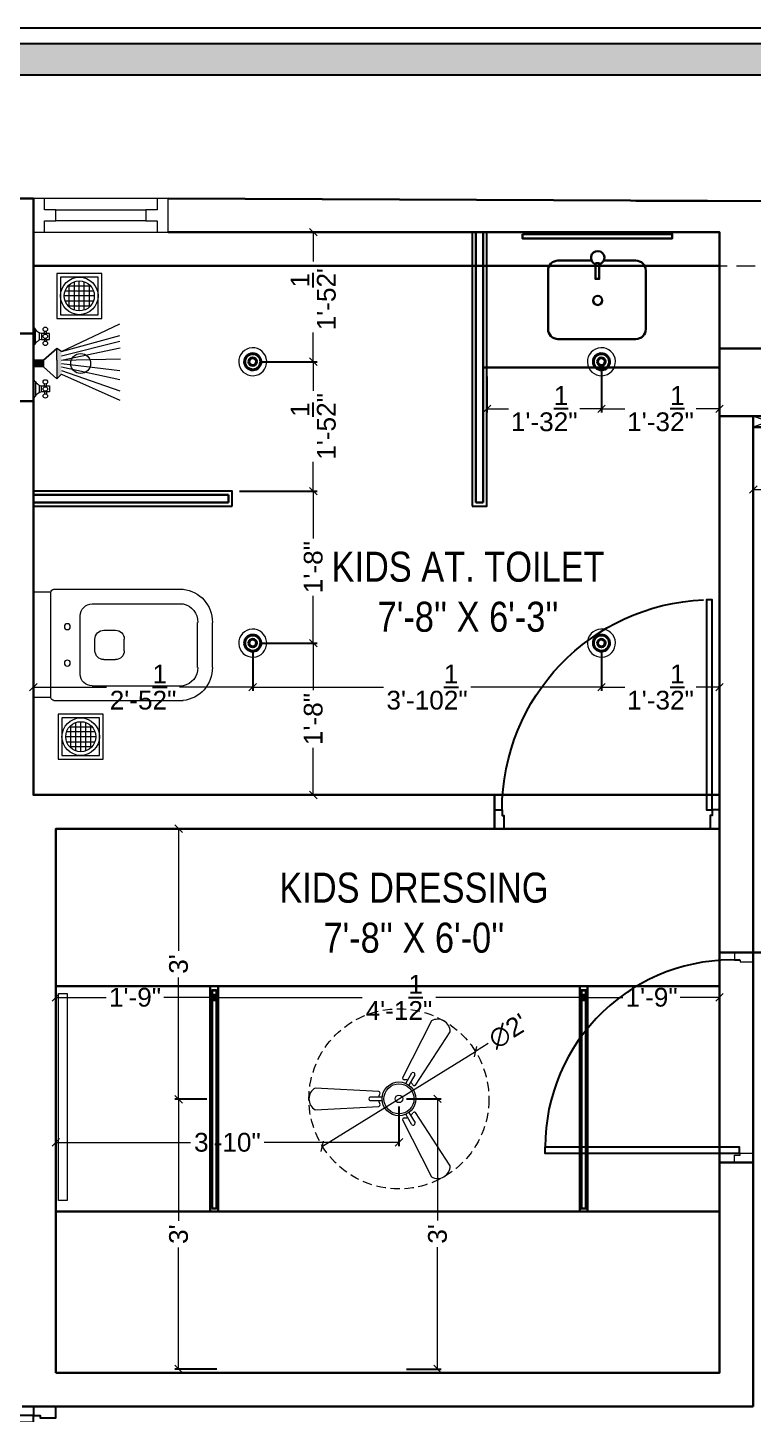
# Model space of a CAD drawing. Header units: millimetres. Extents: x 56222 to 3066687, y -650199 to -121287.
# Drawn here: x 129212.5 to 129309.3, y -185277.5 to -185092.7 of the extents above; entities that cross this region are included whole.
import ezdxf

# ---------------------------------------------------------------- set-up
doc = ezdxf.new("R2010")
doc.units = ezdxf.units.MM
doc.header["$MEASUREMENT"] = 0
doc.header["$PDMODE"] = 35
doc.linetypes.add('DASHED', pattern=[0.75, 0.5, -0.25])
doc.linetypes.add('DASHED2', pattern=[0.375, 0.25, -0.125])
doc.layers.get('Defpoints').update_dxf_attribs({"color": 220})
for name, color, linetype in [('AR DOOR', 40, 'Continuous'), ('AR ELE-5', 134, 'Continuous'), ('SANIT', 232, 'Continuous')]:
    doc.layers.add(name, color=color, linetype=linetype)
for name, color, linetype, lineweight in [('COLUMN', 1, 'Continuous', 30), ('dim05', 1, 'Continuous', 13), ('Electrical', 84, 'Continuous', 30), ('ELEVATION ( SPIRAL STAIR )', 250, 'Continuous', 9), ('FIRST FLOOR', 7, 'Continuous', 9), ('FIRST FLOOR ( DW_RAIL )', 7, 'Continuous', 9), ('FIRST FLOOR ( TEXT )', 7, 'Continuous', 9), ('FIRST FLOOR_( PLine )_', 251, 'Continuous', 30), ('FURNITURE', 32, 'Continuous', 9), ('GF FALSE CEILING', 6, 'Continuous', 35), ('GROUND FLOOR', 7, 'Continuous', 9), ('Labelling', 1, 'Continuous', 25), ('NAME PLATE', 7, 'Continuous', 25), ('UTILITY', 48, 'Continuous', 9), ('wall', 7, 'Continuous', 30), ('XX~SLAB ( BEAM )~ ( DIM )', 7, 'Continuous', 9)]:
    doc.layers.add(name, color=color, linetype=linetype, lineweight=lineweight)
doc.layers.add('XX~SLAB ( PLINE )', color=251, linetype='Continuous', plot=False)
doc.styles.add('Arial', font='arial.ttf')
doc.styles.add('KATHA', font='swissc.ttf')
doc.styles.get("Standard").update_dxf_attribs({"font": 'arial.ttf', "height": 6})
doc.dimstyles.new('ISO-25', dxfattribs={"dimtxt": 2.5, "dimasz": 1, "dimexe": 0.5, "dimexo": 1, "dimtad": 0, "dimdec": 1, "dimlunit": 4, "dimtxsty": 'Standard', "dimblk": 'OBLIQUE', "dimcen": 2.5, "dimclrd": 1, "dimclre": 1, "dimclrt": 5, "dimadec": 0, "dimazin": 0, "dimtfac": 1, "dimtdec": 1, "dimtmove": 0, "dimatfit": 3, "dimfxl": 1, "dimlwd": -1, "dimarcsym": 0})

# ---------------------------------------------------------------- blocks, each defined once
blk = doc.blocks.new('LAYOUT FILE')
at = {"layer": 'NAME PLATE', "true_color": 0xd39e00}
h = blk.add_hatch(color=42, dxfattribs=at)
h.paths.add_polyline_path([(3346889.83, -513806.18), (3346889.83, -514260.7), (3347535.56, -514260.7), (3347535.56, -513806.18)])
h.paths.add_polyline_path([(3346894.36, -513810.71), (3347531.03, -513810.71), (3347531.03, -514256.17), (3346894.36, -514256.17)], flags=16)
at = {"layer": 'NAME PLATE', "color": 42, "true_color": 0xd39e00}
for points in [[(3346887.56, -513803.91), (3347537.83, -513803.91), (3347537.83, -514262.96), (3346887.56, -514262.96)], [(3346889.83, -513806.18), (3347535.56, -513806.18), (3347535.56, -514260.7), (3346889.83, -514260.7)], [(3346894.36, -513810.71), (3347531.03, -513810.71), (3347531.03, -514256.17), (3346894.36, -514256.17)]]:
    blk.add_lwpolyline(points, close=True, dxfattribs=at)
blk = doc.blocks.new('*U19')
for points in [[(-1160, 0), (-1120, 0), (-1120, 30), (-1110, 30), (-1110, 100), (-1160, 100)], [(40, 0), (0, 0), (0, 30), (-10, 30), (-10, 100), (40, 100)], [(0, 0), (0, -1120), (-30, -1120), (-30, 0)]]:
    blk.add_lwpolyline(points, close=True)
at = {"layer": 'AR ELE-5', "linetype": 'ByBlock', "ltscale": 15}
blk.add_arc((1.6, 0.7), 1121.6, 180.03474, 267.62699, dxfattribs=at)
blk = doc.blocks.new('*U18')
for points in [[(0, 0), (0, 1120), (-30, 1120), (-30, 0)], [(40, 0), (0, 0), (0, -30), (-10, -30), (-10, -100), (40, -100)], [(-1160, 0), (-1120, 0), (-1120, -30), (-1110, -30), (-1110, -100), (-1160, -100)]]:
    blk.add_lwpolyline(points, close=True)
at = {"layer": 'AR ELE-5', "linetype": 'ByBlock', "ltscale": 15}
blk.add_arc((1.6, -0.7), 1121.6, 92.37301, 179.96526, dxfattribs=at)
blk = doc.blocks.new('KIDS')
at = {"layer": 'FURNITURE', "color": 9, "lineweight": 5, "true_color": 0xc7c8ca}
for p, q in [((134679.9, -183424.79), (134681.4, -183428.79)), ((134681.4, -183424.79), (134679.9, -183428.79))]:
    blk.add_line(p, q, dxfattribs=at)
at = {"layer": 'FURNITURE', "color": 9, "lineweight": 30, "true_color": 0xc7c8ca}
for p, q in [((134681.4, -183424.79), (134681.4, -183428.79)), ((134751.4, -183428.79), (134751.4, -183427.79)), ((134751.4, -183428.79), (134779.4, -183428.79))]:
    blk.add_line(p, q, dxfattribs=at)
blk = doc.blocks.new('_Oblique')
at = {"layer": 'wall', "color": 0, "lineweight": -2}
blk.add_line((-0.5, -0.5), (0.5, 0.5), dxfattribs=at)
blk = doc.blocks.new('*D197')
at = {"layer": 'Defpoints', "color": 0, "lineweight": 30, "transparency": 16777216}
for p in [(129309.29, -185154.25), (129309.29, -185163.48), (129337.8, -185168.8)]:
    blk.add_point(p, dxfattribs=at)
at = {"layer": 'dim05', "color": 1, "linetype": 'Continuous', "lineweight": -2, "transparency": 16777216}
for p, q in [((129309.29, -185162.48), (129309.29, -185153.75)), ((129337.8, -185167.8), (129337.8, -185153.75))]:
    blk.add_line(p, q, dxfattribs=at)
at = {"layer": 'dim05', "color": 1, "linetype": 'Continuous', "transparency": 16777216}
for p, q in [((129309.29, -185154.25), (129319.58, -185154.25)), ((129337.8, -185154.25), (129327.52, -185154.25))]:
    blk.add_line(p, q, dxfattribs=at)
at = {"layer": 'dim05', "color": 1, "transparency": 16777216, "rotation": 180}
blk.add_blockref('_Oblique', (129309.29, -185154.25), dxfattribs=at)
at = {"layer": 'dim05', "color": 1, "transparency": 16777216}
blk.add_blockref('_Oblique', (129337.8, -185154.25), dxfattribs=at)
at = {"layer": 'dim05', "color": 5, "lineweight": 25, "transparency": 16777216, "insert": (129323.55, -185154.25), "char_height": 2.5, "attachment_point": 5, "style": 'Arial'}
blk.add_mtext('2\'-5"', dxfattribs=at)
blk = doc.blocks.new('A$C07311617')
at = {"layer": 'UTILITY', "true_color": 0xc7c8ca}
h = blk.add_hatch(color=9, dxfattribs=at)
h.paths.add_polyline_path([(-3.13, 2.02), (-3.13, 0), (-3.74, 0), (-3.74, 0.46), (-3.74, 1.42)])
h.paths.add_polyline_path([(-3.13, 0), (-3.13, -0.46), (-3.13, -2.02), (-3.74, -1.59), (-3.74, -0.46), (-3.74, 0)])
h = blk.add_hatch(color=9, dxfattribs=at)
h.paths.add_polyline_path([(0, 0.46), (0, 0), (-1.35, 0), (-1.35, 0.46)])
h.paths.add_polyline_path([(0, 0), (0, -0.46), (-1.35, -0.46), (-1.35, 0)])
at = {"layer": 'UTILITY', "color": 9, "true_color": 0xc7c8ca}
for p, q in [((-3.74, 1.42), (-11.52, 4.9)), ((-1.74, 3.79), (-1.74, 4.05)), ((-1.47, 3.79), (-1.47, 4.05)), ((-0.8, 3.9), (-0.8, 2.88)), ((-0.27, 2.44), (-0.27, 4.33)), ((-3.74, 0.94), (-11.52, 3.66)), ((-3.74, 0.46), (-11.52, 2.15)), ((-3.13, 2.02), (-3.74, 1.42)), ((-3.13, -0.46), (-3.13, 2.02)), ((-1.35, 0.46), (-3.13, 2.02)), ((-1.74, 2.99), (-1.74, 2.72)), ((-1.47, 2.99), (-1.47, 2.72)), ((-3.74, 0), (-11.52, 0.93)), ((-3.13, 0.46), (-3.13, 1.42)), ((-1.35, -0.46), (-1.35, 0.46)), ((-1.35, 0.46), (0, 0.46)), ((0, -0.46), (0, 0.46)), ((-3.74, -0.46), (-11.62, -0.61)), ((-3.74, -0.46), (-11.57, -2.09)), ((-3.74, -1.03), (-11.52, -2.96)), ((-3.74, -1.59), (-11.52, -5.3)), ((-3.74, -1.59), (-11.52, -3.73)), ((-3.74, -1.59), (-3.13, -2.02)), ((-3.13, -0.46), (-3.13, -2.02)), ((-1.35, -0.46), (-3.13, -2.02)), ((-1.35, -0.46), (0, -0.46)), ((-1.74, -3.22), (-1.74, -2.95)), ((-1.47, -3.22), (-1.47, -2.95)), ((-0.8, -4.13), (-0.8, -3.11)), ((-0.27, -2.68), (-0.27, -4.56)), ((-1.74, -4.02), (-1.74, -4.29)), ((-1.47, -4.02), (-1.47, -4.29))]:
    blk.add_line(p, q, dxfattribs=at)
for points in [[(-1.07, 2.99), (-2.14, 2.99), (-2.14, 3.79), (-1.07, 3.79)], [(-1.07, -3.22), (-2.14, -3.22), (-2.14, -4.02), (-1.07, -4.02)]]:
    blk.add_lwpolyline(points, close=True, dxfattribs=at)
for points in [[(-1.35, 0.46), (-3.13, 2.02)], [(-3.13, -2.02), (-1.35, -0.46)]]:
    blk.add_lwpolyline(points, dxfattribs=at)
for centre, radius in [((-1.6, 4.32), 0.298), ((-1.6, 3.39), 0.298), ((-1.6, 2.45), 0.298), ((-6.31, 0), 1.33), ((-1.6, -2.69), 0.298), ((-1.6, -3.62), 0.298), ((-1.6, -4.55), 0.298)]:
    blk.add_circle(centre, radius, dxfattribs=at)
for centre, start, end in [((-1.47, 5.26), 285.2551, 344.7449), ((-1.47, 1.52), 15.2551, 74.7449), ((-1.47, -1.75), 285.2551, 344.7449), ((-1.47, -5.49), 15.2551, 74.7449)]:
    blk.add_arc(centre, 1.52, start, end, dxfattribs=at)
blk = doc.blocks.new('NAHNYsquare')
at = {"color": 9, "lineweight": 15, "true_color": 0xc7c8ca}
for p, q in [((4.49, -1.65), (1.51, -1.65)), ((1.67, -4.48), (1.67, -1.49)), ((2.33, -4.87), (2.33, -1.1)), ((3, -0.99), (3, -4.99)), ((3.67, -4.87), (3.67, -1.1)), ((4.33, -4.48), (4.33, -1.49)), ((5, -2.99), (1, -2.99)), ((4.89, -2.32), (1.11, -2.32)), ((4.89, -3.65), (1.11, -3.65)), ((4.49, -4.32), (1.51, -4.32))]:
    blk.add_line(p, q, dxfattribs=at)
for points in [[(0, -5.99), (6, -5.99), (6, 0.01), (0, 0.01)], [(0.5, -5.49), (5.5, -5.49), (5.5, -0.49), (0.5, -0.49)]]:
    blk.add_lwpolyline(points, close=True, dxfattribs=at)
for radius in [2.5, 2]:
    blk.add_circle((3, -2.99), radius, dxfattribs=at)
blk = doc.blocks.new('A$C3EC62B37')
at = {"layer": 'FURNITURE', "color": 9, "linetype": 'ByBlock', "lineweight": -2, "true_color": 0xc7c8ca}
for p, q in [((-22.24, 23.87), (-16.24, 23.87)), ((-22.24, 21.91), (-16.24, 21.91)), ((-26.65, 2.74), (-26.65, 19.96)), ((-24.7, 7.83), (-24.7, 19.96)), ((-13.78, 7.83), (-13.78, 19.96)), ((-11.83, 2.74), (-11.83, 19.96)), ((-20.02, 12.13), (-18.46, 12.13)), ((-21.2, 9.39), (-21.2, 10.96)), ((-17.28, 9.39), (-17.28, 10.96)), ((-20.02, 8.22), (-18.46, 8.22)), ((-23.13, 6.26), (-15.35, 6.26)), ((-26.26, 2.35), (-12.22, 2.35)), ((-26.26, 2.35), (-26.26, 0)), ((-12.22, 2.35), (-12.22, 0)), ((-26.26, 0), (-12.22, 0)), ((-26.26, 0), (-12.22, 0))]:
    blk.add_line(p, q, dxfattribs=at)
for centre in [(-21.66, 4.53), (-16.81, 4.53)]:
    blk.add_circle(centre, 0.391, dxfattribs=at)
for centre, radius, start, end in [((-22.31, 19.5), 4.37, 89.0873, 174.0395), ((-16.17, 19.5), 4.37, 5.9605, 90.9127), ((-22.31, 19.48), 2.44, 88.437, 168.6348), ((-16.17, 19.48), 2.44, 11.3652, 91.563), ((-20.02, 10.96), 1.17, 90, 180), ((-18.46, 10.96), 1.17, 0, 90), ((-20.02, 9.39), 1.17, 180, 270), ((-18.46, 9.39), 1.17, 270, 0), ((-23.13, 7.83), 1.57, 180, 270), ((-15.35, 7.83), 1.57, 270, 0), ((-26.26, 2.74), 0.391, 180, 270), ((-12.22, 2.74), 0.391, 270, 0)]:
    blk.add_arc(centre, radius, start, end, dxfattribs=at)
blk = doc.blocks.new('asaasd')
at = {"layer": 'Electrical', "color": 5, "lineweight": 5, "ltscale": 8}
blk.add_ellipse((4539.27, 3683.15), major_axis=(1.69, -1.84), ratio=1, start_param=-0.785398, end_param=5.497787, dxfattribs=at)
at = {"layer": 'Electrical', "color": 5, "ltscale": 8}
for major_axis, start_param, end_param in [((1.02, -1.1), -0.785398, 5.497787), ((-1.01, -0.93), 0.785398, 7.068583), ((-0.544, -0.501), 0.785398, 7.068583), ((-0.453, -0.417), 0.785398, 7.068583)]:
    blk.add_ellipse((4539.27, 3683.15), major_axis=major_axis, ratio=1, start_param=start_param, end_param=end_param, dxfattribs=at)
blk = doc.blocks.new('*D234')
at = {"layer": 'Defpoints', "color": 0, "lineweight": 30, "transparency": 16777216}
for p in [(129242.54, -185119.96), (129250.62, -185119.96), (129242.54, -185137.22)]:
    blk.add_point(p, dxfattribs=at)
at = {"layer": 'dim05', "color": 1, "linetype": 'Continuous', "lineweight": -2, "transparency": 16777216}
for p, q in [((129243.54, -185119.96), (129251.12, -185119.96)), ((129243.54, -185137.22), (129251.12, -185137.22))]:
    blk.add_line(p, q, dxfattribs=at)
at = {"layer": 'dim05', "color": 1, "linetype": 'Continuous', "transparency": 16777216}
for p, q in [((129250.62, -185119.96), (129250.62, -185123.85)), ((129250.62, -185137.22), (129250.62, -185133.33))]:
    blk.add_line(p, q, dxfattribs=at)
at = {"layer": 'dim05', "color": 1, "transparency": 16777216}
for p, rotation in [((129250.62, -185119.96), 90), ((129250.62, -185137.22), 270)]:
    blk.add_blockref('_Oblique', p, dxfattribs=dict(at, rotation=rotation))
at = {"layer": 'dim05', "color": 5, "lineweight": 25, "transparency": 16777216, "insert": (129250.62, -185128.59), "char_height": 2.5, "attachment_point": 5, "rotation": 90, "style": 'Arial'}
blk.add_mtext('1\'-5{\\H1x;\\S1/2;}"', dxfattribs=at)
blk = doc.blocks.new('*D235')
at = {"layer": 'Defpoints', "color": 0, "lineweight": 30, "transparency": 16777216}
for p in [(129242.54, -185137.22), (129239.8, -185154.47), (129250.62, -185154.47)]:
    blk.add_point(p, dxfattribs=at)
at = {"layer": 'dim05', "color": 1, "linetype": 'Continuous', "lineweight": -2, "transparency": 16777216}
for p, q in [((129243.54, -185137.22), (129251.12, -185137.22)), ((129240.8, -185154.47), (129251.12, -185154.47))]:
    blk.add_line(p, q, dxfattribs=at)
at = {"layer": 'dim05', "color": 1, "linetype": 'Continuous', "transparency": 16777216}
for p, q in [((129250.62, -185137.22), (129250.62, -185141.1)), ((129250.62, -185154.47), (129250.62, -185150.58))]:
    blk.add_line(p, q, dxfattribs=at)
at = {"layer": 'dim05', "color": 1, "transparency": 16777216}
for p, rotation in [((129250.62, -185137.22), 90), ((129250.62, -185154.47), 270)]:
    blk.add_blockref('_Oblique', p, dxfattribs=dict(at, rotation=rotation))
at = {"layer": 'dim05', "color": 5, "lineweight": 25, "transparency": 16777216, "insert": (129250.62, -185145.84), "char_height": 2.5, "attachment_point": 5, "rotation": 90, "style": 'Arial'}
blk.add_mtext('1\'-5{\\H1x;\\S1/2;}"', dxfattribs=at)
blk = doc.blocks.new('*D236')
at = {"layer": 'Defpoints', "color": 0, "lineweight": 30, "transparency": 16777216}
for p in [(129242.54, -185174.72), (129242.54, -185194.96), (129250.62, -185194.96)]:
    blk.add_point(p, dxfattribs=at)
at = {"layer": 'dim05', "color": 1, "linetype": 'Continuous', "lineweight": -2, "transparency": 16777216}
for p, q in [((129243.54, -185174.72), (129251.12, -185174.72)), ((129243.54, -185194.96), (129251.12, -185194.96))]:
    blk.add_line(p, q, dxfattribs=at)
at = {"layer": 'dim05', "color": 1, "linetype": 'Continuous', "transparency": 16777216}
for p, q in [((129250.62, -185174.72), (129250.62, -185181.01)), ((129250.62, -185194.96), (129250.62, -185188.67))]:
    blk.add_line(p, q, dxfattribs=at)
at = {"layer": 'dim05', "color": 1, "transparency": 16777216}
for p, rotation in [((129250.62, -185174.72), 90), ((129250.62, -185194.96), 270)]:
    blk.add_blockref('_Oblique', p, dxfattribs=dict(at, rotation=rotation))
at = {"layer": 'dim05', "color": 5, "lineweight": 25, "transparency": 16777216, "insert": (129250.62, -185184.84), "char_height": 2.5, "attachment_point": 5, "rotation": 90, "style": 'Arial'}
blk.add_mtext('1\'-8"', dxfattribs=at)
blk = doc.blocks.new('*D237')
at = {"layer": 'Defpoints', "color": 0, "lineweight": 30, "transparency": 16777216}
for p in [(129213.29, -185174.96), (129242.54, -185174.72), (129213.29, -185180.59)]:
    blk.add_point(p, dxfattribs=at)
at = {"layer": 'dim05', "color": 1, "linetype": 'Continuous', "lineweight": -2, "transparency": 16777216}
for p, q in [((129213.29, -185175.96), (129213.29, -185181.09)), ((129242.54, -185175.72), (129242.54, -185181.09))]:
    blk.add_line(p, q, dxfattribs=at)
at = {"layer": 'dim05', "color": 1, "linetype": 'Continuous', "transparency": 16777216}
for p, q in [((129213.29, -185180.59), (129223.04, -185180.59)), ((129242.54, -185180.59), (129232.8, -185180.59))]:
    blk.add_line(p, q, dxfattribs=at)
at = {"layer": 'dim05', "color": 1, "transparency": 16777216, "rotation": 180}
blk.add_blockref('_Oblique', (129213.29, -185180.59), dxfattribs=at)
at = {"layer": 'dim05', "color": 1, "transparency": 16777216}
blk.add_blockref('_Oblique', (129242.54, -185180.59), dxfattribs=at)
at = {"layer": 'dim05', "color": 5, "lineweight": 25, "transparency": 16777216, "insert": (129227.92, -185180.59), "char_height": 2.5, "attachment_point": 5, "style": 'Arial'}
blk.add_mtext('2\'-5{\\H1x;\\S1/2;}"', dxfattribs=at)
blk = doc.blocks.new('*D238')
at = {"layer": 'Defpoints', "color": 0, "lineweight": 30, "transparency": 16777216}
for p in [(129242.54, -185174.72), (129289.04, -185174.72), (129289.04, -185180.59)]:
    blk.add_point(p, dxfattribs=at)
at = {"layer": 'dim05', "color": 1, "linetype": 'Continuous', "lineweight": -2, "transparency": 16777216}
for p, q in [((129242.54, -185175.72), (129242.54, -185181.09)), ((129289.04, -185175.72), (129289.04, -185181.09))]:
    blk.add_line(p, q, dxfattribs=at)
at = {"layer": 'dim05', "color": 1, "linetype": 'Continuous', "transparency": 16777216}
for p, q in [((129242.54, -185180.59), (129259.96, -185180.59)), ((129289.04, -185180.59), (129271.62, -185180.59))]:
    blk.add_line(p, q, dxfattribs=at)
at = {"layer": 'dim05', "color": 1, "transparency": 16777216, "rotation": 180}
blk.add_blockref('_Oblique', (129242.54, -185180.59), dxfattribs=at)
at = {"layer": 'dim05', "color": 1, "transparency": 16777216}
blk.add_blockref('_Oblique', (129289.04, -185180.59), dxfattribs=at)
at = {"layer": 'dim05', "color": 5, "lineweight": 25, "transparency": 16777216, "insert": (129265.79, -185180.59), "char_height": 2.5, "attachment_point": 5, "style": 'Arial'}
blk.add_mtext('3\'-10{\\H1x;\\S1/2;}"', dxfattribs=at)
blk = doc.blocks.new('*D239')
at = {"layer": 'Defpoints', "color": 0, "lineweight": 30, "transparency": 16777216}
for p in [(129289.04, -185174.72), (129304.79, -185174.72), (129304.79, -185180.59)]:
    blk.add_point(p, dxfattribs=at)
at = {"layer": 'dim05', "color": 1, "linetype": 'Continuous', "lineweight": -2, "transparency": 16777216}
for p, q in [((129289.04, -185175.72), (129289.04, -185181.09)), ((129304.79, -185175.72), (129304.79, -185181.09))]:
    blk.add_line(p, q, dxfattribs=at)
at = {"layer": 'dim05', "color": 1, "linetype": 'Continuous', "transparency": 16777216}
for p, q in [((129289.04, -185180.59), (129292.17, -185180.59)), ((129304.79, -185180.59), (129301.66, -185180.59))]:
    blk.add_line(p, q, dxfattribs=at)
at = {"layer": 'dim05', "color": 1, "transparency": 16777216, "rotation": 180}
blk.add_blockref('_Oblique', (129289.04, -185180.59), dxfattribs=at)
at = {"layer": 'dim05', "color": 1, "transparency": 16777216}
blk.add_blockref('_Oblique', (129304.79, -185180.59), dxfattribs=at)
at = {"layer": 'dim05', "color": 5, "lineweight": 25, "transparency": 16777216, "insert": (129296.92, -185180.59), "char_height": 2.5, "attachment_point": 5, "style": 'Arial'}
blk.add_mtext('1\'-3{\\H1x;\\S1/2;}"', dxfattribs=at)
blk = doc.blocks.new('*D240')
at = {"layer": 'Defpoints', "color": 0, "lineweight": 30, "transparency": 16777216}
for p in [(129239.8, -185154.47), (129242.54, -185174.72), (129250.62, -185174.72)]:
    blk.add_point(p, dxfattribs=at)
at = {"layer": 'dim05', "color": 1, "linetype": 'Continuous', "lineweight": -2, "transparency": 16777216}
for p, q in [((129240.8, -185154.47), (129251.12, -185154.47)), ((129243.54, -185174.72), (129251.12, -185174.72))]:
    blk.add_line(p, q, dxfattribs=at)
at = {"layer": 'dim05', "color": 1, "linetype": 'Continuous', "transparency": 16777216}
for p, q in [((129250.62, -185154.47), (129250.62, -185160.76)), ((129250.62, -185174.72), (129250.62, -185168.42))]:
    blk.add_line(p, q, dxfattribs=at)
at = {"layer": 'dim05', "color": 1, "transparency": 16777216}
for p, rotation in [((129250.62, -185154.47), 90), ((129250.62, -185174.72), 270)]:
    blk.add_blockref('_Oblique', p, dxfattribs=dict(at, rotation=rotation))
at = {"layer": 'dim05', "color": 5, "lineweight": 25, "transparency": 16777216, "insert": (129250.62, -185164.59), "char_height": 2.5, "attachment_point": 5, "rotation": 90, "style": 'Arial'}
blk.add_mtext('1\'-8"', dxfattribs=at)
blk = doc.blocks.new('*D241')
at = {"layer": 'Defpoints', "color": 0, "lineweight": 30, "transparency": 16777216}
for p in [(129289.04, -185137.22), (129273.78, -185138.21), (129289.04, -185143.49)]:
    blk.add_point(p, dxfattribs=at)
at = {"layer": 'dim05', "color": 1, "linetype": 'Continuous', "lineweight": -2, "transparency": 16777216}
for p, q in [((129289.04, -185138.22), (129289.04, -185143.99)), ((129273.78, -185139.21), (129273.78, -185143.99))]:
    blk.add_line(p, q, dxfattribs=at)
at = {"layer": 'dim05', "color": 1, "linetype": 'Continuous', "transparency": 16777216}
for p, q in [((129273.78, -185143.49), (129276.67, -185143.49)), ((129289.04, -185143.49), (129286.15, -185143.49))]:
    blk.add_line(p, q, dxfattribs=at)
at = {"layer": 'dim05', "color": 1, "transparency": 16777216, "rotation": 180}
blk.add_blockref('_Oblique', (129273.78, -185143.49), dxfattribs=at)
at = {"layer": 'dim05', "color": 1, "transparency": 16777216}
blk.add_blockref('_Oblique', (129289.04, -185143.49), dxfattribs=at)
at = {"layer": 'dim05', "color": 5, "lineweight": 25, "transparency": 16777216, "insert": (129281.41, -185143.49), "char_height": 2.5, "attachment_point": 5, "style": 'Arial'}
blk.add_mtext('1\'-3{\\H1x;\\S1/2;}"', dxfattribs=at)
blk = doc.blocks.new('*D242')
at = {"layer": 'Defpoints', "color": 0, "lineweight": 30, "transparency": 16777216}
for p in [(129289.04, -185137.22), (129304.79, -185137.97), (129304.79, -185143.49)]:
    blk.add_point(p, dxfattribs=at)
at = {"layer": 'dim05', "color": 1, "linetype": 'Continuous', "lineweight": -2, "transparency": 16777216}
for p, q in [((129289.04, -185138.22), (129289.04, -185143.99)), ((129304.79, -185138.97), (129304.79, -185143.99))]:
    blk.add_line(p, q, dxfattribs=at)
at = {"layer": 'dim05', "color": 1, "linetype": 'Continuous', "transparency": 16777216}
for p, q in [((129289.04, -185143.49), (129292.17, -185143.49)), ((129304.79, -185143.49), (129301.66, -185143.49))]:
    blk.add_line(p, q, dxfattribs=at)
at = {"layer": 'dim05', "color": 1, "transparency": 16777216, "rotation": 180}
blk.add_blockref('_Oblique', (129289.04, -185143.49), dxfattribs=at)
at = {"layer": 'dim05', "color": 1, "transparency": 16777216}
blk.add_blockref('_Oblique', (129304.79, -185143.49), dxfattribs=at)
at = {"layer": 'dim05', "color": 5, "lineweight": 25, "transparency": 16777216, "insert": (129296.92, -185143.49), "char_height": 2.5, "attachment_point": 5, "style": 'Arial'}
blk.add_mtext('1\'-3{\\H1x;\\S1/2;}"', dxfattribs=at)
blk = doc.blocks.new('*D279')
at = {"layer": 'Defpoints', "color": 0, "lineweight": 30, "transparency": 16777216}
for p in [(129237.41, -185220.46), (129237.41, -185221.93), (129216.29, -185228.22)]:
    blk.add_point(p, dxfattribs=at)
at = {"layer": 'dim05', "color": 1, "linetype": 'Continuous', "lineweight": -2, "transparency": 16777216}
for p, q in [((129216.29, -185227.22), (129216.29, -185221.43)), ((129237.41, -185221.46), (129237.41, -185222.43))]:
    blk.add_line(p, q, dxfattribs=at)
at = {"layer": 'dim05', "color": 1, "linetype": 'Continuous', "transparency": 16777216}
for p, q in [((129216.29, -185221.93), (129223.02, -185221.93)), ((129237.41, -185221.93), (129230.68, -185221.93))]:
    blk.add_line(p, q, dxfattribs=at)
at = {"layer": 'dim05', "color": 1, "transparency": 16777216, "rotation": 180}
blk.add_blockref('_Oblique', (129216.29, -185221.93), dxfattribs=at)
at = {"layer": 'dim05', "color": 1, "transparency": 16777216}
blk.add_blockref('_Oblique', (129237.41, -185221.93), dxfattribs=at)
at = {"layer": 'dim05', "color": 5, "lineweight": 25, "transparency": 16777216, "insert": (129226.85, -185221.93), "char_height": 2.5, "attachment_point": 5, "style": 'Arial'}
blk.add_mtext('1\'-9"', dxfattribs=at)
blk = doc.blocks.new('*D280')
at = {"layer": 'Defpoints', "color": 0, "lineweight": 30, "transparency": 16777216}
for p in [(129304.79, -185215.96), (129286.67, -185220.46), (129286.67, -185221.93)]:
    blk.add_point(p, dxfattribs=at)
at = {"layer": 'dim05', "color": 1, "linetype": 'Continuous', "lineweight": -2, "transparency": 16777216}
for p, q in [((129304.79, -185216.96), (129304.79, -185222.43)), ((129286.67, -185221.46), (129286.67, -185222.43))]:
    blk.add_line(p, q, dxfattribs=at)
at = {"layer": 'dim05', "color": 1, "linetype": 'Continuous', "transparency": 16777216}
for p, q in [((129286.67, -185221.93), (129291.9, -185221.93)), ((129304.79, -185221.93), (129299.56, -185221.93))]:
    blk.add_line(p, q, dxfattribs=at)
at = {"layer": 'dim05', "color": 1, "transparency": 16777216, "rotation": 180}
blk.add_blockref('_Oblique', (129286.67, -185221.93), dxfattribs=at)
at = {"layer": 'dim05', "color": 1, "transparency": 16777216}
blk.add_blockref('_Oblique', (129304.79, -185221.93), dxfattribs=at)
at = {"layer": 'dim05', "color": 5, "lineweight": 25, "transparency": 16777216, "insert": (129295.73, -185221.93), "char_height": 2.5, "attachment_point": 5, "style": 'Arial'}
blk.add_mtext('1\'-9"', dxfattribs=at)
blk = doc.blocks.new('*D281')
at = {"layer": 'Defpoints', "color": 0, "lineweight": 30, "transparency": 16777216}
for p in [(129237.41, -185220.46), (129286.67, -185220.46), (129286.67, -185221.93)]:
    blk.add_point(p, dxfattribs=at)
at = {"layer": 'dim05', "color": 1, "linetype": 'Continuous', "lineweight": -2, "transparency": 16777216}
for p, q in [((129237.41, -185221.46), (129237.41, -185222.43)), ((129286.67, -185221.46), (129286.67, -185222.43))]:
    blk.add_line(p, q, dxfattribs=at)
at = {"layer": 'dim05', "color": 1, "linetype": 'Continuous', "transparency": 16777216}
for p, q in [((129237.41, -185221.93), (129257.13, -185221.93)), ((129286.67, -185221.93), (129266.95, -185221.93))]:
    blk.add_line(p, q, dxfattribs=at)
at = {"layer": 'dim05', "color": 1, "transparency": 16777216, "rotation": 180}
blk.add_blockref('_Oblique', (129237.41, -185221.93), dxfattribs=at)
at = {"layer": 'dim05', "color": 1, "transparency": 16777216}
blk.add_blockref('_Oblique', (129286.67, -185221.93), dxfattribs=at)
at = {"layer": 'dim05', "color": 5, "lineweight": 25, "transparency": 16777216, "insert": (129262.04, -185221.93), "char_height": 2.5, "attachment_point": 5, "style": 'Arial'}
blk.add_mtext('4\'-1{\\H1x;\\S1/2;}"', dxfattribs=at)
blk = doc.blocks.new('*D282')
at = {"layer": 'Defpoints', "color": 0, "lineweight": 30, "transparency": 16777216}
for p in [(129237.42, -185235.52), (129232.66, -185271.46), (129238.78, -185271.46)]:
    blk.add_point(p, dxfattribs=at)
at = {"layer": 'dim05', "color": 1, "linetype": 'Continuous', "lineweight": -2, "transparency": 16777216}
for p, q in [((129236.42, -185235.52), (129232.16, -185235.52)), ((129237.78, -185271.46), (129232.16, -185271.46))]:
    blk.add_line(p, q, dxfattribs=at)
at = {"layer": 'dim05', "color": 1, "linetype": 'Continuous', "transparency": 16777216}
for p, q in [((129232.66, -185235.52), (129232.66, -185251.72)), ((129232.66, -185271.46), (129232.66, -185255.27))]:
    blk.add_line(p, q, dxfattribs=at)
at = {"layer": 'dim05', "color": 1, "transparency": 16777216}
for p, rotation in [((129232.66, -185235.52), 90), ((129232.66, -185271.46), 270)]:
    blk.add_blockref('_Oblique', p, dxfattribs=dict(at, rotation=rotation))
at = {"layer": 'dim05', "color": 5, "lineweight": 25, "transparency": 16777216, "insert": (129232.66, -185253.49), "char_height": 2.5, "attachment_point": 5, "rotation": 90, "style": 'Arial'}
blk.add_mtext("3'", dxfattribs=at)
blk = doc.blocks.new('*D283')
at = {"layer": 'Defpoints', "color": 0, "lineweight": 30, "transparency": 16777216}
for p in [(129232.66, -185199.46), (129238.78, -185199.46), (129237.42, -185235.52)]:
    blk.add_point(p, dxfattribs=at)
at = {"layer": 'dim05', "color": 1, "linetype": 'Continuous', "lineweight": -2, "transparency": 16777216}
for p, q in [((129237.78, -185199.46), (129232.16, -185199.46)), ((129236.42, -185235.52), (129232.16, -185235.52))]:
    blk.add_line(p, q, dxfattribs=at)
at = {"layer": 'dim05', "color": 1, "linetype": 'Continuous', "transparency": 16777216}
for p, q in [((129232.66, -185199.46), (129232.66, -185215.72)), ((129232.66, -185235.52), (129232.66, -185219.27))]:
    blk.add_line(p, q, dxfattribs=at)
at = {"layer": 'dim05', "color": 1, "transparency": 16777216}
for p, rotation in [((129232.66, -185199.46), 90), ((129232.66, -185235.52), 270)]:
    blk.add_blockref('_Oblique', p, dxfattribs=dict(at, rotation=rotation))
at = {"layer": 'dim05', "color": 5, "lineweight": 25, "transparency": 16777216, "insert": (129232.66, -185217.49), "char_height": 2.5, "attachment_point": 5, "rotation": 90, "style": 'Arial'}
blk.add_mtext("3'", dxfattribs=at)
blk = doc.blocks.new('RF')
at = {"layer": 'Electrical', "lineweight": 15, "ltscale": 20}
for p, q in [((135236.11, -183534.09), (135236.99, -183551.08)), ((135240.99, -183551.08), (135241.88, -183534.09)), ((135238.49, -183551.93), (135238.49, -183548.69)), ((135239.49, -183548.72), (135239.49, -183551.93)), ((135233.38, -183557.34), (135218.23, -183565.07)), ((135232.09, -183559.82), (135234.87, -183558.21)), ((135243.12, -183558.21), (135245.92, -183559.83)), ((135259.76, -183565.06), (135244.6, -183557.34)), ((135221.11, -183570.06), (135235.38, -183560.8)), ((135235.37, -183559.08), (135232.56, -183560.7)), ((135242.6, -183560.8), (135256.87, -183570.06)), ((135245.4, -183560.68), (135242.62, -183559.08))]:
    blk.add_line(p, q, dxfattribs=at)
at = {"layer": 'Electrical', "linetype": 'DASHED', "lineweight": 15, "ltscale": 5}
blk.add_circle((135238.99, -183556.41), 24, dxfattribs=at)
at = {"layer": 'Electrical', "lineweight": 15, "ltscale": 20}
for centre, major_axis, start_param, end_param in [((135238.99, -183535.72), (2.34, 2.34), -0.272136, 1.842967), ((135237.46, -183550.82), (0.382, 0.382), 2.863014, 4.257784), ((135238.99, -183553.33), (1.71, -1.71), 2.565057, 2.951308), ((135238.99, -183548.89), (0.376, 0.376), -0.465536, 1.983618), ((135238.99, -183553.33), (1.71, 1.71), 0.19032, 0.57657), ((135240.52, -183550.82), (0.382, -0.382), 5.167028, 6.561799), ((135238.99, -183556.41), (3.18, -3.18), 3.14161, 9.424795), ((135238.99, -183556.41), (2.83, -2.83), 1.749190548672175e-05, 6.283202799085073), ((135233.39, -183557.88), (0.382, -0.382), 0.978238, 2.373008), ((135236.33, -183557.95), (1.71, -1.71), 3.855511, 4.241762), ((135238.99, -183556.41), (0.707, 0.707), 1.570814, 7.853999), ((135241.66, -183557.95), (1.71, 1.71), 5.183051, 5.569301), ((135244.59, -183557.88), (0.382, -0.382), 2.339416, 3.734186), ((135232.48, -183560.17), (0.376, -0.376), 3.199655, 5.648809), ((135236.33, -183557.95), (1.71, -1.71), 4.659452, 5.045703), ((135234.92, -183560.52), (0.382, 0.382), -1.325776, 0.068994), ((135243.07, -183560.52), (0.382, -0.382), 3.072633, 4.467404), ((135241.66, -183557.95), (1.71, 1.71), 4.37911, 4.765361), ((135245.51, -183560.16), (0.376, 0.376), 3.723254, 6.172408), ((135221.08, -183566.75), (2.34, -2.34), 3.393055, 5.508159), ((135256.91, -183566.75), (2.34, -2.34), 5.48745, 7.602554)]:
    blk.add_ellipse(centre, major_axis=major_axis, ratio=1, start_param=start_param, end_param=end_param, dxfattribs=at)
blk = doc.blocks.new('*D277')
at = {"layer": 'Defpoints', "color": 0, "lineweight": 30, "transparency": 16777216}
for p in [(129216.29, -185235.46), (129262.04, -185235.46), (129216.29, -185241.26)]:
    blk.add_point(p, dxfattribs=at)
at = {"layer": 'dim05', "color": 1, "linetype": 'Continuous', "lineweight": -2, "transparency": 16777216}
for p, q in [((129216.29, -185236.46), (129216.29, -185241.76)), ((129262.04, -185236.46), (129262.04, -185241.76))]:
    blk.add_line(p, q, dxfattribs=at)
at = {"layer": 'dim05', "color": 1, "linetype": 'Continuous', "transparency": 16777216}
for p, q in [((129216.29, -185241.26), (129234.25, -185241.26)), ((129262.04, -185241.26), (129244.08, -185241.26))]:
    blk.add_line(p, q, dxfattribs=at)
at = {"layer": 'dim05', "color": 1, "transparency": 16777216, "rotation": 180}
blk.add_blockref('_Oblique', (129216.29, -185241.26), dxfattribs=at)
at = {"layer": 'dim05', "color": 1, "transparency": 16777216}
blk.add_blockref('_Oblique', (129262.04, -185241.26), dxfattribs=at)
at = {"layer": 'dim05', "color": 5, "lineweight": 25, "transparency": 16777216, "insert": (129239.17, -185241.26), "char_height": 2.5, "attachment_point": 5, "style": 'Arial'}
blk.add_mtext('3\'-10"', dxfattribs=at)
blk = doc.blocks.new('*D278')
at = {"layer": 'Defpoints', "color": 0, "lineweight": 30, "transparency": 16777216}
for p in [(129262.04, -185235.46), (129262.04, -185271.46), (129267.19, -185271.46)]:
    blk.add_point(p, dxfattribs=at)
at = {"layer": 'dim05', "color": 1, "linetype": 'Continuous', "lineweight": -2, "transparency": 16777216}
for p, q in [((129263.04, -185235.46), (129267.69, -185235.46)), ((129263.04, -185271.46), (129267.69, -185271.46))]:
    blk.add_line(p, q, dxfattribs=at)
at = {"layer": 'dim05', "color": 1, "linetype": 'Continuous', "transparency": 16777216}
for p, q in [((129267.19, -185235.46), (129267.19, -185251.69)), ((129267.19, -185271.46), (129267.19, -185255.24))]:
    blk.add_line(p, q, dxfattribs=at)
at = {"layer": 'dim05', "color": 1, "transparency": 16777216}
for p, rotation in [((129267.19, -185235.46), 90), ((129267.19, -185271.46), 270)]:
    blk.add_blockref('_Oblique', p, dxfattribs=dict(at, rotation=rotation))
at = {"layer": 'dim05', "color": 5, "lineweight": 25, "transparency": 16777216, "insert": (129267.19, -185253.46), "char_height": 2.5, "attachment_point": 5, "rotation": 90, "style": 'Arial'}
blk.add_mtext("3'", dxfattribs=at)
blk = doc.blocks.new('*D305')
at = {"layer": 'Defpoints', "color": 0, "lineweight": 30, "transparency": 16777216}
for p in [(129272.24, -185229.15), (129251.84, -185241.78)]:
    blk.add_point(p, dxfattribs=at)
at = {"layer": 'dim05', "color": 1, "linetype": 'Continuous', "transparency": 16777216}
for p in [(129251.84, -185241.78), (129273.95, -185228.1)]:
    blk.add_line(p, (129272.24, -185229.15), dxfattribs=at)
at = {"layer": 'dim05', "color": 1, "transparency": 16777216}
for p, rotation in [((129272.24, -185229.15), 211.7512079932498), ((129251.84, -185241.78), 31.75120799324983)]:
    blk.add_blockref('_Oblique', p, dxfattribs=dict(at, rotation=rotation))
at = {"layer": 'dim05', "color": 5, "lineweight": 25, "transparency": 16777216, "insert": (129276.61, -185226.45), "char_height": 2.5, "attachment_point": 5, "rotation": 31.7512, "style": 'Arial'}
blk.add_mtext("∅2'", dxfattribs=at)

msp = doc.modelspace()

# ---------------------------------------------------------------- linework, layer by layer
msp.add_lwpolyline([(129307.42, -185242.76), (129281.54, -185242.76), (129281.54, -185241.86), (129307.42, -185241.86)], close=True)
at = {"layer": 'AR ELE-5', "linetype": 'ByBlock', "ltscale": 15}
msp.add_arc((129306.46, -185241.86), 24.92, 87.5239, 180, dxfattribs=at)
at = {"layer": 'COLUMN', "transparency": 33554687}
for points in [[(129204.29, -185133.46), (129213.29, -185133.46), (129213.29, -185142.46), (129204.29, -185142.46)], [(129304.79, -185135.46), (129313.29, -185135.46), (129313.29, -185144.46), (129304.79, -185144.46)]]:
    msp.add_lwpolyline(points, close=True, dxfattribs=at)
at = {"layer": 'Electrical', "color": 7, "lineweight": 30}
for points in [[(129237.94, -185220.46), (129237.94, -185250.46), (129236.88, -185250.46), (129236.88, -185220.46)], [(129287.2, -185220.46), (129287.2, -185250.46), (129286.14, -185250.46), (129286.14, -185220.46)]]:
    msp.add_lwpolyline(points, close=True, dxfattribs=at)
at = {"layer": 'Electrical', "color": 175, "lineweight": 30, "ltscale": 8, "true_color": 0x4554a5}
for points in [[(129237.11, -185250.06), (129237.73, -185250.06), (129237.73, -185220.98), (129237.11, -185220.98)], [(129237.13, -185250.05), (129237.71, -185250.05), (129237.71, -185221), (129237.13, -185221)], [(129286.36, -185250.06), (129286.99, -185250.06), (129286.99, -185220.98), (129286.36, -185220.98)], [(129286.38, -185250.05), (129286.97, -185250.05), (129286.97, -185221), (129286.38, -185221)]]:
    msp.add_lwpolyline(points, close=True, dxfattribs=at)
at = {"layer": 'ELEVATION ( SPIRAL STAIR )', "color": 5, "transparency": 33554687}
msp.add_lwpolyline([(129216.64, -185221.41), (129217.79, -185221.41), (129217.79, -185249.02), (129216.64, -185249.02)], close=True, dxfattribs=at)
at = {"layer": 'FIRST FLOOR', "transparency": 33554687}
for p, q in [((129213.29, -185194.96), (129213.29, -185115.46)), ((129231.29, -185119.96), (129231.29, -185115.46)), ((129213.29, -185119.96), (129304.79, -185119.96)), ((129213.29, -185194.96), (129304.79, -185194.96)), ((129274.79, -185199.46), (129274.79, -185194.96)), ((129216.29, -185199.46), (129274.79, -185199.46)), ((129216.29, -185199.46), (129216.29, -185271.46)), ((129309.29, -185275.96), (129309.29, -185247.46))]:
    msp.add_line(p, q, dxfattribs=at)
at = {"layer": 'FIRST FLOOR ( DW_RAIL )', "transparency": 33554687}
msp.add_lwpolyline([(129231.29, -185115.46), (129229.79, -185115.46), (129229.79, -185116.96), (129228.29, -185116.96), (129228.29, -185118.46), (129216.29, -185118.46), (129216.29, -185116.96), (129214.79, -185116.96), (129214.79, -185115.46), (129213.29, -185115.46), (129213.29, -185119.96), (129214.79, -185119.96), (129214.79, -185118.46), (129216.29, -185118.46), (129216.29, -185116.96), (129228.29, -185116.96), (129228.29, -185118.46), (129229.79, -185118.46), (129229.79, -185119.96), (129231.29, -185119.96), (129231.29, -185115.46), (129213.29, -185115.46), (129213.29, -185119.96), (129231.29, -185119.96)], close=True, dxfattribs=at)
at = {"layer": 'FIRST FLOOR_( PLine )_', "transparency": 33554687}
for p, q in [((129213.29, -185115.46), (129049.79, -185115.46)), ((129213.29, -185194.96), (129213.29, -185115.46)), ((129274.79, -185194.96), (129213.29, -185194.96)), ((129225.28, -185194.96), (129213.29, -185194.96)), ((129274.79, -185199.46), (129274.79, -185194.96)), ((129216.29, -185271.46), (129216.29, -185199.46)), ((129216.29, -185199.46), (129274.79, -185199.46)), ((129216.29, -185271.96), (129216.29, -185199.46)), ((129309.29, -185243.96), (129304.79, -185243.96)), ((129304.79, -185243.96), (129304.79, -185271.96)), ((129309.29, -185276.46), (129309.29, -185243.96)), ((129304.79, -185247.46), (129304.79, -185271.46)), ((129309.29, -185275.96), (129309.29, -185247.46)), ((129304.79, -185271.96), (129216.29, -185271.96)), ((129304.79, -185271.96), (129299.63, -185271.96)), ((129211.79, -185276.46), (129309.29, -185276.46)), ((129299.63, -185276.46), (129309.29, -185276.46))]:
    msp.add_line(p, q, dxfattribs=at)
msp.add_lwpolyline([(129231.29, -185119.96), (129304.79, -185119.96), (129304.79, -185215.96), (129309.29, -185215.96), (129309.29, -185144.46), (129313.29, -185144.46), (129313.29, -185120.46), (129344.29, -185120.46), (129344.29, -185115.96), (129231.29, -185115.46)], dxfattribs=at)
at = {"layer": 'FIRST FLOOR_( PLine )_', "lineweight": 15, "transparency": 33554687}
for points in [[(129306.79, -185215.96), (129306.79, -185216.96), (129307.54, -185216.96), (129307.54, -185217.21), (129309.29, -185217.21), (129309.29, -185215.96)], [(129306.79, -185243.96), (129306.79, -185242.96), (129307.54, -185242.96), (129307.54, -185242.71), (129309.29, -185242.71), (129309.29, -185243.96)]]:
    msp.add_lwpolyline(points, close=True, dxfattribs=at)
at = {"layer": 'FURNITURE', "color": 9, "lineweight": 30, "ltscale": 10000, "true_color": 0xc7c8ca}
for p, q in [((129272.29, -185119.96), (129272.29, -185155.96)), ((129273.29, -185119.96), (129273.29, -185155.96)), ((129213.29, -185154.96), (129239.3, -185154.96)), ((129239.3, -185154.96), (129239.3, -185155.96)), ((129213.29, -185155.96), (129239.3, -185155.96)), ((129273.29, -185155.96), (129272.29, -185155.96))]:
    msp.add_line(p, q, dxfattribs=at)
at = {"layer": 'FURNITURE', "color": 9, "lineweight": 30, "true_color": 0xc7c8ca}
msp.add_line((129273.29, -185137.97), (129304.79, -185137.97), dxfattribs=at)
at = {"layer": 'FURNITURE', "color": 9, "lineweight": 30, "ltscale": 10000, "true_color": 0xc7c8ca}
msp.add_lwpolyline([(129278.51, -185120.22), (129298.48, -185120.22), (129298.48, -185120.78), (129278.51, -185120.78)], close=True, dxfattribs=at)
at = {"layer": 'FURNITURE', "color": 9, "lineweight": 30, "true_color": 0xc7c8ca}
msp.add_lwpolyline([(129289.36, -185123.74), (129293.63, -185123.74, -0.414214), (129294.96, -185125.07), (129294.96, -185132.87, -0.414214), (129293.63, -185134.2), (129283.25, -185134.2, -0.414214), (129281.92, -185132.87), (129281.92, -185125.07, -0.414214), (129283.25, -185123.74), (129287.72, -185123.74)], format="xyb", dxfattribs=at)
msp.add_lwpolyline([(129288.23, -185124.09), (129288.23, -185126.19), (129288.76, -185126.19), (129288.76, -185124.09)], close=True, dxfattribs=at)
msp.add_circle((129288.54, -185129.05), 0.613, dxfattribs=at)
msp.add_arc((129288.54, -185123.37), 0.895, 284.4676, 249.5307, dxfattribs=at)
at = {"layer": 'GF FALSE CEILING', "color": 9, "lineweight": 30, "true_color": 0xc7c8ca}
for points in [[(129213.29, -185124.46), (129304.79, -185124.46), (129304.79, -185194.96), (129213.29, -185194.96)], [(129216.29, -185271.96), (129216.29, -185199.46), (129304.79, -185199.46), (129304.79, -185271.96)], [(129216.29, -185250.46), (129216.29, -185220.46), (129304.79, -185220.46), (129304.79, -185250.46)]]:
    msp.add_lwpolyline(points, close=True, dxfattribs=at)
at = {"layer": 'Labelling', "color": 251, "linetype": 'DASHED2', "lineweight": 0, "ltscale": 10, "true_color": 0x636466, "transparency": 33554687}
msp.add_line((129213.29, -185124.46), (129437.29, -185124.46), dxfattribs=at)
at = {"layer": 'XX~SLAB ( BEAM )~ ( DIM )', "color": 9, "lineweight": 25, "true_color": 0xc7c8ca}
for points in [[(129271.8, -185156.46), (129273.78, -185156.46), (129273.78, -185119.96), (129271.8, -185119.96)], [(129239.8, -185156.46), (129239.8, -185154.47), (129213.29, -185154.47), (129213.29, -185156.46)]]:
    msp.add_lwpolyline(points, close=True, dxfattribs=at)
at = {"layer": 'XX~SLAB ( PLINE )', "transparency": 33554687}
msp.add_lwpolyline([(129293.61, -185115.77), (129450.29, -185115.96), (129450.29, -185425.96), (129441.29, -185425.96), (129421.49, -185425.96), (129381.15, -185425.96), (129355.79, -185425.96), (129213.29, -185425.96), (129213.29, -185461.96), (129045.29, -185461.96), (129045.29, -185115.46)], dxfattribs=at)

# ---------------------------------------------------------------- block references
at = {"xscale": -0.7478983196289134, "yscale": 0.7478983196289134, "zscale": 0.7478983196289134, "rotation": 270}
for p in [(126487.92, -188532.13), (126534.42, -188532.13), (126487.92, -188569.63), (126534.42, -188569.63)]:
    msp.add_blockref('asaasd', p, dxfattribs=at)
at = {"layer": 'AR DOOR', "linetype": 'ByBlock', "lineweight": -2, "transparency": 33554687, "extrusion": (0, 0, -1), "xscale": 0.02500000000004618, "yscale": 0.02500000000004618, "zscale": -0.02500000000004618, "rotation": 180}
msp.add_blockref('*U19', (-129303.79, -185196.96), dxfattribs=at)
at = {"layer": 'AR DOOR', "color": 4, "linetype": 'ByBlock', "lineweight": -2, "extrusion": (0, 0, -1), "xscale": -0.02999999999996949, "yscale": 0.02999999999996949, "zscale": -0.02999999999996949, "rotation": 270}
msp.add_blockref('*U18', (-129213.29, -185277.66), dxfattribs=at)
at = {"layer": 'dim05', "lineweight": 30, "rotation": 270}
msp.add_blockref('KIDS', (312738.08, -50464.56), dxfattribs=at)
at = {"layer": 'FURNITURE', "lineweight": 18, "rotation": 180.033128036849}
msp.add_blockref('A$C07311617', (129213.29, -185137.46), dxfattribs=at)
at = {"layer": 'FURNITURE', "xscale": -1, "rotation": 270}
msp.add_blockref('A$C3EC62B37', (129213.29, -185155.72), dxfattribs=at)
at = {"layer": 'GROUND FLOOR', "lineweight": 30, "xscale": 0.5000062497670648, "yscale": 0.5000062497670648, "zscale": 0.5000062497670648, "rotation": 90}
msp.add_blockref('RF', (37482.69, -252855.8), dxfattribs=at)
at = {"layer": 'NAME PLATE', "lineweight": 0, "transparency": 33554687, "xscale": 0.923144149751698, "yscale": 0.923144149751698, "zscale": 0.923144149751698}
msp.add_blockref('LAYOUT FILE', (-2960633.79, 289222.37, 0.22), dxfattribs=at)
at = {"layer": 'SANIT', "linetype": 'ByBlock', "rotation": 269.9999999999999}
for p in [(129222.41, -185125.45), (129222.6, -185184.19)]:
    msp.add_blockref('NAHNYsquare', p, dxfattribs=at)

# ---------------------------------------------------------------- texts
at = {"layer": 'FIRST FLOOR ( TEXT )', "transparency": 33554687, "char_height": 4, "attachment_point": 5, "style": 'KATHA'}
for s, insert in [("KIDS AT. TOILET\\P7'-8'' X 6'-3''", (129271.26, -185167.9)), ("KIDS DRESSING\\P7'-8'' X 6'-0''", (129264.04, -185210.67))]:
    msp.add_mtext(s, dxfattribs=dict(at, insert=insert))

# ---------------------------------------------------------------- dimensions: what is measured, and where the dimension line sits
at = {"layer": 'dim05', "color": 27, "lineweight": 25, "true_color": 0x7d5120}
for base, p1, p2, angle, picture, middle in [((129250.62, -185119.96), (129242.54, -185137.22), (129242.54, -185119.96), 90, '*D234', (129250.62, -185128.59)), ((129250.6248, -185154.4694), (129242.5438, -185137.2162), (129239.797, -185154.4694), 90, '*D235', (129250.6248, -185145.8428)), ((129250.6248, -185174.7162), (129239.797, -185154.4694), (129242.5438, -185174.7162), 90, '*D240', (129250.6248, -185164.5928)), ((129250.62, -185194.96), (129242.54, -185174.72), (129242.54, -185194.96), 90, '*D236', (129250.62, -185184.84)), ((129232.66, -185199.46), (129237.42, -185235.52), (129238.78, -185199.46), 90, '*D283', (129232.66, -185217.49)), ((129237.41, -185221.93), (129216.29, -185228.22), (129237.41, -185220.46), 180, '*D279', (129226.85, -185221.93)), ((129286.67, -185221.93), (129237.41, -185220.46), (129286.67, -185220.46), 180, '*D281', (129262.04, -185221.93)), ((129232.66, -185271.46), (129237.42, -185235.52), (129238.78, -185271.46), 90, '*D282', (129232.66, -185253.49)), ((129267.19, -185271.46), (129262.04, -185235.46), (129262.04, -185271.46), 90, '*D278', (129267.19, -185253.46)), ((129216.29056262, -185241.26215985), (129262.04056262, -185235.46296503), (129216.29056262, -185235.46296503), 180, '*D277', (129239.16556262, -185241.26215985))]:
    dim = msp.add_linear_dim(base=base, p1=p1, p2=p2, angle=angle, dimstyle='ISO-25', override={"dimtxsty": 'Arial', "dimtmove": 1}, dxfattribs=at)
    dim.commit()
    dim.dimension.update_dxf_attribs({"geometry": picture, "text_midpoint": middle})
for base, p1, p2, override, picture, middle in [((129289.04, -185143.49), (129273.78, -185138.21), (129289.04, -185137.22), {"dimtxsty": 'Arial', "dimtmove": 1}, '*D241', (129281.41, -185143.49)), ((129304.79056262, -185143.4898635), (129289.04056262, -185137.21618418), (129304.79056262, -185137.96876904), {"dimtxsty": 'Arial', "dimtmove": 1}, '*D242', (129296.91556262, -185143.4898635)), ((129309.29, -185154.25), (129337.8, -185168.8), (129309.29, -185163.48), {"dimdec": 0, "dimtxsty": 'Arial', "dimtmove": 1}, '*D197', (129323.55, -185154.25)), ((129213.2906, -185180.5935), (129242.5438, -185174.7162), (129213.2906, -185174.963), {"dimtxsty": 'Arial', "dimtmove": 1}, '*D237', (129227.9172, -185180.5935)), ((129289.04, -185180.59), (129242.54, -185174.72), (129289.04, -185174.72), {"dimtxsty": 'Arial', "dimtmove": 1}, '*D238', (129265.79, -185180.59)), ((129304.79056262, -185180.59345712), (129289.04056262, -185174.71618418), (129304.79056262, -185174.71618418), {"dimtxsty": 'Arial', "dimtmove": 1}, '*D239', (129296.91556262, -185180.59345712))]:
    dim = msp.add_linear_dim(base=base, p1=p1, p2=p2, dimstyle='ISO-25', override=override, dxfattribs=at)
    dim.commit()
    dim.dimension.update_dxf_attribs({"geometry": picture, "text_midpoint": middle})
dim = msp.add_linear_dim(base=(129286.67, -185221.93), p1=(129304.79, -185215.96), p2=(129286.67, -185220.46), text='1\'-9"', dimstyle='ISO-25', override={"dimtxsty": 'Arial', "dimtmove": 1}, dxfattribs=at)
dim.commit()
dim.dimension.update_dxf_attribs({"geometry": '*D280', "text_midpoint": (129295.73, -185221.93)})
dim = msp.add_diameter_dim_2p(p1=(129251.84, -185241.78), p2=(129272.24, -185229.15), dimstyle='ISO-25', override={"dimtxsty": 'Arial', "dimtmove": 1}, dxfattribs=at)
dim.commit()
dim.dimension.update_dxf_attribs({"geometry": '*D305', "text_midpoint": (129276.61, -185226.45)})

doc.saveas('drawing.dxf')
